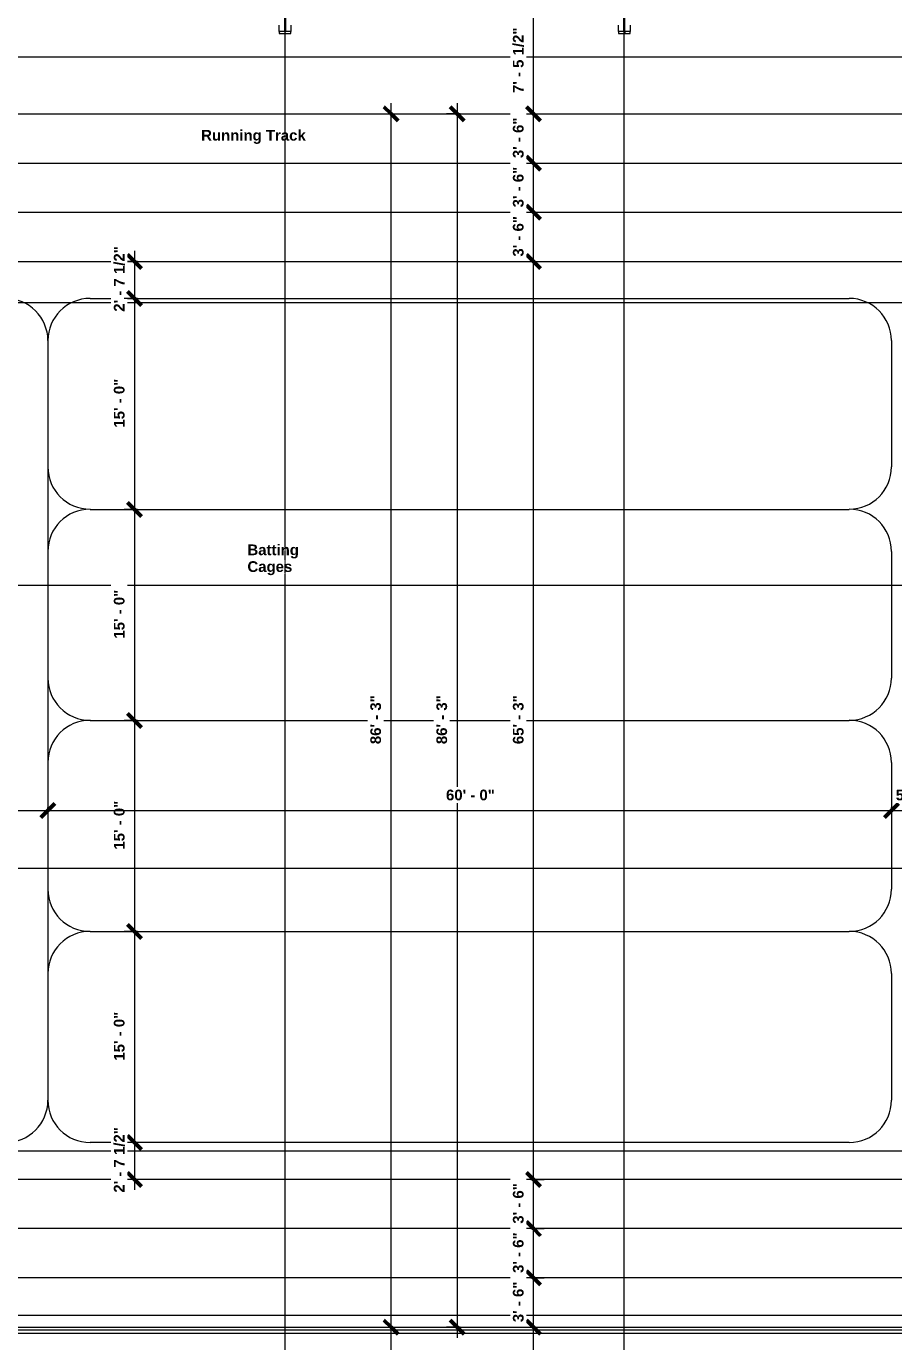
# Model space of a CAD drawing. Header units: inches. Extents: x 21592 to 24810, y -23179 to -20467.
# Drawn here: x 23444 to 24184, y -22271 to -21149 of the extents above; entities that cross this region are included whole.
import ezdxf

# ---------------------------------------------------------------- set-up
doc = ezdxf.new("R2010")
doc.units = ezdxf.units.IN
doc.header["$MEASUREMENT"] = 0
doc.linetypes.add('Grid Line 1_2_', pattern=[0.875, 0.5, -0.125, 0.125, -0.125])
for name, color, linetype, lineweight in [('A-ANNO-DIMS', 211, 'Continuous', 9), ('A-ANNO-DIMS-96', 211, 'Continuous', 9), ('A-FLOR', 192, 'Continuous', 20), ('A-FLOR-HRAL', 11, 'Continuous', 20), ('A-FLOR-OTLN', 90, 'Continuous', 140), ('G-ANNO-SYMB', 111, 'Continuous', 9), ('G-ANNO-TEXT', 231, 'Continuous', 9), ('S-BEAM', 12, 'Continuous', 20), ('S-GRID', 1, 'Continuous', 9)]:
    doc.layers.add(name, color=color, linetype=linetype, lineweight=lineweight)
doc.styles.add('Arial_B', font='arialbd.ttf', dxfattribs={"height": 9.132806})
doc.dimstyles.new('OD_Dimension', dxfattribs={"dimscale": 12, "dimtxt": 9, "dimasz": 1, "dimexe": 0.75, "dimexo": 0.5, "dimgap": 0.5, "dimtad": 1, "dimdec": 3, "dimrnd": 0.125, "dimzin": 1, "dimdsep": 46, "dimlunit": 4, "dimtxsty": 'Arial_B', "dimblk1": 'OBLIQUE', "dimblk2": 'OBLIQUE', "dimsah": 1, "dimcen": 0.09, "dimdle": 0.75, "dimazin": 0, "dimtfac": 1, "dimtdec": 4, "dimtix": 1, "dimtmove": 0, "dimatfit": 3, "dimfxl": 1, "dimtvp": 1, "dimtfill": 1, "dimfrac": 2, "dimtolj": 1, "dimtzin": 0, "dimlwd": 13, "dimlwe": 13, "dimarcsym": 2})
pattern_1 = [(225, (23954.39, -22360.053), (9.503515, -9.503515), []), (225, (23954.39, -22374.453), (9.503515, -9.503515), [])]
pattern_2 = [(225, (23664.89, -22360.053), (9.503515, -9.503515), []), (225, (23664.89, -22374.453), (9.503515, -9.503515), [])]

# ---------------------------------------------------------------- blocks, each defined once
blk = doc.blocks.new('Top Rail Type - Top Rail_Internal_-939601-Enlarged First Floor Plan _West_')
at = {"layer": 'A-FLOR-HRAL', "color": 43, "lineweight": 13}
for p, q in [((24222.8, -22261.3), (23241.4, -22261.3)), ((24222.8, -22264.3), (23241.4, -22264.3))]:
    blk.add_line(p, q, dxfattribs=at)
blk = doc.blocks.new('columns and girder2 - one-V15-Enlarged First Floor Plan _West_')
at = {"layer": 'S-BEAM', "lineweight": 9}
h = blk.add_hatch(dxfattribs=at)
h.set_pattern_fill('FP_21', color=8, style=0, pattern_type=2)
h.set_pattern_definition(pattern_1)
h.paths.add_polyline_path([(-5, -0.5), (-5, -2), (5, -2), (5, -0.5)], flags=0)
h.paths.add_polyline_path([(-5, -17), (-5, -18.5), (5, -18.5), (5, -17)], flags=0)
h.paths.add_polyline_path([(5, -1204.9), (-5, -1204.9), (-5, -1206.4), (5, -1206.4)], flags=0)
h.paths.add_polyline_path([(5, -1224.3), (-5, -1224.3), (-5, -1225), (5, -1225)], flags=0)
h = blk.add_hatch(dxfattribs=at)
h.set_pattern_fill('FP_21', color=8, style=0, pattern_type=2)
h.set_pattern_definition(pattern_1)
h.paths.add_polyline_path([(0.6, -2), (-0.6, -2), (-0.6, -17), (0.6, -17)], flags=0)
h.paths.add_polyline_path([(-0.6, -1206.4), (-0.6, -1224.3), (0.6, -1224.3), (0.6, -1206.4)], flags=0)
at = {"layer": 'S-BEAM', "color": 7}
for p, q in [((5, -1204.9), (-5, -1204.9)), ((-5, -1204.9), (-5, -1206.4)), ((-5, -1206.4), (5, -1206.4)), ((0.6, -1206.4), (-0.6, -1206.4)), ((-0.6, -1206.4), (-0.6, -1224.3)), ((0.6, -1224.3), (0.6, -1206.4)), ((5, -1206.4), (5, -1204.9))]:
    blk.add_line(p, q, dxfattribs=at)
at = {"layer": 'S-BEAM', "color": 43, "lineweight": 13}
for p, q in [((-5, -1211.9), (-5, -1206.4)), ((5, -1206.4), (5, -1211.9))]:
    blk.add_line(p, q, dxfattribs=at)
blk = doc.blocks.new('columns and girder2 - one-V16-Enlarged First Floor Plan _West_')
at = {"layer": 'S-BEAM', "lineweight": 9}
h = blk.add_hatch(dxfattribs=at)
h.set_pattern_fill('FP_22', color=8, style=0, pattern_type=2)
h.set_pattern_definition(pattern_2)
h.paths.add_polyline_path([(5, -0.5), (-5, -0.5), (-5, -2), (5, -2)], flags=0)
h.paths.add_polyline_path([(-5, -17), (-5, -18.5), (5, -18.5), (5, -17), (1.2, -17)], flags=0)
h.paths.add_polyline_path([(1.2, -1204.9), (-5, -1204.9), (-5, -1206.4), (5, -1206.4), (5, -1204.9)], flags=0)
h.paths.add_polyline_path([(5, -1224.3), (-5, -1224.3), (-5, -1225), (5, -1225)], flags=0)
h = blk.add_hatch(dxfattribs=at)
h.set_pattern_fill('FP_22', color=8, style=0, pattern_type=2)
h.set_pattern_definition(pattern_2)
h.paths.add_polyline_path([(0.6, -2), (-0.6, -2), (-0.6, -17), (0.6, -17), (0.6, -5.7), (0, -5.7), (-0.2, -5.6), (-0.3, -5.4), (-0.4, -5.2), (-0.3, -5), (-0.2, -4.8), (-0.1, -4.8), (0.1, -4.7), (0.6, -4.7), (0.6, -3.9)], flags=0)
h.paths.add_polyline_path([(0.6, -1206.4), (-0.6, -1206.4), (-0.6, -1224.3), (0.6, -1224.3), (0.6, -1222.3), (0, -1222.2), (-0.3, -1222.1), (-0.4, -1221.8), (-0.3, -1221.4), (0, -1221.3), (0.6, -1221.3), (0.6, -1214.3)], flags=0)
at = {"layer": 'S-BEAM', "color": 7}
for p, q in [((5, -1204.9), (-5, -1204.9)), ((-5, -1204.9), (-5, -1206.4)), ((-5, -1206.4), (5, -1206.4)), ((0.6, -1206.4), (-0.6, -1206.4)), ((-0.6, -1206.4), (-0.6, -1224.3)), ((0.6, -1221.3), (0.6, -1206.4)), ((5, -1206.4), (5, -1204.9))]:
    blk.add_line(p, q, dxfattribs=at)
at = {"layer": 'S-BEAM', "color": 43, "lineweight": 13}
for p, q in [((-5, -1211.9), (-5, -1206.4)), ((5, -1206.4), (5, -1211.9))]:
    blk.add_line(p, q, dxfattribs=at)
blk = doc.blocks.new('DIMBLOCK28-Enlarged First Floor Plan _West_')
at = {"layer": 'A-ANNO-DIMS-96', "lineweight": 50}
for p, q in [((23877, -22258.8), (23871, -22252.8)), ((23877, -22258.8), (23883, -22264.8)), ((23877, -22359.6), (23871, -22353.6)), ((23877, -22359.6), (23883, -22365.6))]:
    blk.add_line(p, q, dxfattribs=at)
at = {"layer": 'A-ANNO-DIMS-96', "lineweight": 13}
for p, q in [((23874.5, -22258.8), (23886, -22258.8)), ((23877, -22258.8), (23874.5, -22258.8)), ((23877, -22368.6), (23877, -22258.8)), ((23874.5, -22359.6), (23886, -22359.6)), ((23877, -22359.6), (23874.5, -22359.6))]:
    blk.add_line(p, q, dxfattribs=at)
at = {"layer": 'A-ANNO-DIMS-96', "color": 0, "lineweight": 13, "insert": (23859.3, -22336.2), "char_height": 9.133, "width": 64.971, "attachment_point": 1, "rotation": 90, "line_spacing_factor": 0.938532, "style": 'Arial_B', "bg_fill": 3, "box_fill_scale": 1.25, "bg_fill_color": 0, "bg_fill_transparency": 0}
blk.add_mtext('8\' - 4 3/4"', dxfattribs=at)
blk = doc.blocks.new('_Oblique')
at = {"color": 0, "linetype": 'ByBlock', "lineweight": -2}
blk.add_line((-0.5, -0.5), (0.5, 0.5), dxfattribs=at)
blk = doc.blocks.new('DIMBLOCK29-Enlarged First Floor Plan _West_')
at = {"layer": 'A-ANNO-DIMS-96', "lineweight": 50}
for p, q in [((23877, -22216.8), (23871, -22210.8)), ((23877, -22216.8), (23883, -22222.8)), ((23877, -22258.8), (23871, -22252.8)), ((23877, -22258.8), (23883, -22264.8))]:
    blk.add_line(p, q, dxfattribs=at)
at = {"layer": 'A-ANNO-DIMS-96', "lineweight": 13}
for p, q in [((23874.5, -22216.8), (23886, -22216.8)), ((23877, -22216.8), (23874.5, -22216.8)), ((23877, -22258.8), (23877, -22216.8)), ((23874.5, -22258.8), (23886, -22258.8)), ((23877, -22258.8), (23874.5, -22258.8))]:
    blk.add_line(p, q, dxfattribs=at)
at = {"layer": 'A-ANNO-DIMS-96', "color": 0, "lineweight": 13, "insert": (23859.3, -22254.6), "char_height": 9.13, "width": 40.286, "attachment_point": 1, "rotation": 90, "line_spacing_factor": 0.938532, "style": 'Arial_B', "bg_fill": 3, "box_fill_scale": 1.25, "bg_fill_color": 0, "bg_fill_transparency": 0}
blk.add_mtext('3\' - 6"', dxfattribs=at)
blk = doc.blocks.new('DIMBLOCK30-Enlarged First Floor Plan _West_')
at = {"layer": 'A-ANNO-DIMS-96', "lineweight": 50}
for p, q in [((23877, -22174.8), (23871, -22168.8)), ((23877, -22174.8), (23883, -22180.8)), ((23877, -22216.8), (23871, -22210.8)), ((23877, -22216.8), (23883, -22222.8))]:
    blk.add_line(p, q, dxfattribs=at)
at = {"layer": 'A-ANNO-DIMS-96', "lineweight": 13}
for p, q in [((23874.5, -22174.8), (23886, -22174.8)), ((23877, -22174.8), (23874.5, -22174.8)), ((23877, -22216.8), (23877, -22174.8)), ((23874.5, -22216.8), (23886, -22216.8)), ((23877, -22216.8), (23874.5, -22216.8))]:
    blk.add_line(p, q, dxfattribs=at)
at = {"layer": 'A-ANNO-DIMS-96', "color": 0, "lineweight": 13, "insert": (23859.3, -22212.6), "char_height": 9.13, "width": 40.286, "attachment_point": 1, "rotation": 90, "line_spacing_factor": 0.938532, "style": 'Arial_B', "bg_fill": 3, "box_fill_scale": 1.25, "bg_fill_color": 0, "bg_fill_transparency": 0}
blk.add_mtext('3\' - 6"', dxfattribs=at)
blk = doc.blocks.new('DIMBLOCK31-Enlarged First Floor Plan _West_')
at = {"layer": 'A-ANNO-DIMS-96', "lineweight": 50}
for p, q in [((23877, -22132.8), (23871, -22126.8)), ((23877, -22132.8), (23883, -22138.8)), ((23877, -22174.8), (23871, -22168.8)), ((23877, -22174.8), (23883, -22180.8))]:
    blk.add_line(p, q, dxfattribs=at)
at = {"layer": 'A-ANNO-DIMS-96', "lineweight": 13}
for p, q in [((23874.5, -22132.8), (23886, -22132.8)), ((23877, -22132.8), (23874.5, -22132.8)), ((23877, -22174.8), (23877, -22132.8)), ((23874.5, -22174.8), (23886, -22174.8)), ((23877, -22174.8), (23874.5, -22174.8))]:
    blk.add_line(p, q, dxfattribs=at)
at = {"layer": 'A-ANNO-DIMS-96', "color": 0, "lineweight": 13, "insert": (23859.3, -22170.6), "char_height": 9.13, "width": 40.286, "attachment_point": 1, "rotation": 90, "line_spacing_factor": 0.938532, "style": 'Arial_B', "bg_fill": 3, "box_fill_scale": 1.25, "bg_fill_color": 0, "bg_fill_transparency": 0}
blk.add_mtext('3\' - 6"', dxfattribs=at)
blk = doc.blocks.new('DIMBLOCK32-Enlarged First Floor Plan _West_')
at = {"layer": 'A-ANNO-DIMS-96', "lineweight": 50}
for p, q in [((23877, -21349.8), (23871, -21343.8)), ((23877, -21349.8), (23883, -21355.8)), ((23877, -22132.8), (23871, -22126.8)), ((23877, -22132.8), (23883, -22138.8))]:
    blk.add_line(p, q, dxfattribs=at)
at = {"layer": 'A-ANNO-DIMS-96', "lineweight": 13}
for p, q in [((23874.5, -21349.8), (23886, -21349.8)), ((23877, -21349.8), (23874.5, -21349.8)), ((23877, -22132.8), (23877, -21349.8)), ((23874.5, -22132.8), (23886, -22132.8)), ((23877, -22132.8), (23874.5, -22132.8))]:
    blk.add_line(p, q, dxfattribs=at)
at = {"layer": 'A-ANNO-DIMS-96', "color": 0, "lineweight": 13, "insert": (23859.3, -21761.5), "char_height": 9.13, "width": 48.514, "attachment_point": 1, "rotation": 90, "line_spacing_factor": 0.938532, "style": 'Arial_B', "bg_fill": 3, "box_fill_scale": 1.25, "bg_fill_color": 0, "bg_fill_transparency": 0}
blk.add_mtext('65\' - 3"', dxfattribs=at)
blk = doc.blocks.new('DIMBLOCK33-Enlarged First Floor Plan _West_')
at = {"layer": 'A-ANNO-DIMS-96', "lineweight": 50}
for p, q in [((23877, -21307.8), (23871, -21301.8)), ((23877, -21307.8), (23883, -21313.8)), ((23877, -21349.8), (23871, -21343.8)), ((23877, -21349.8), (23883, -21355.8))]:
    blk.add_line(p, q, dxfattribs=at)
at = {"layer": 'A-ANNO-DIMS-96', "lineweight": 13}
for p, q in [((23874.5, -21307.8), (23886, -21307.8)), ((23877, -21307.8), (23874.5, -21307.8)), ((23877, -21349.8), (23877, -21307.8)), ((23874.5, -21349.8), (23886, -21349.8)), ((23877, -21349.8), (23874.5, -21349.8))]:
    blk.add_line(p, q, dxfattribs=at)
at = {"layer": 'A-ANNO-DIMS-96', "color": 0, "lineweight": 13, "insert": (23859.3, -21345.6), "char_height": 9.13, "width": 40.286, "attachment_point": 1, "rotation": 90, "line_spacing_factor": 0.938532, "style": 'Arial_B', "bg_fill": 3, "box_fill_scale": 1.25, "bg_fill_color": 0, "bg_fill_transparency": 0}
blk.add_mtext('3\' - 6"', dxfattribs=at)
blk = doc.blocks.new('DIMBLOCK34-Enlarged First Floor Plan _West_')
at = {"layer": 'A-ANNO-DIMS-96', "lineweight": 50}
for p, q in [((23877, -21265.8), (23871, -21259.8)), ((23877, -21265.8), (23883, -21271.8)), ((23877, -21307.8), (23871, -21301.8)), ((23877, -21307.8), (23883, -21313.8))]:
    blk.add_line(p, q, dxfattribs=at)
at = {"layer": 'A-ANNO-DIMS-96', "lineweight": 13}
for p, q in [((23874.5, -21265.8), (23886, -21265.8)), ((23877, -21265.8), (23874.5, -21265.8)), ((23877, -21307.8), (23877, -21265.8)), ((23874.5, -21307.8), (23886, -21307.8)), ((23877, -21307.8), (23874.5, -21307.8))]:
    blk.add_line(p, q, dxfattribs=at)
at = {"layer": 'A-ANNO-DIMS-96', "color": 0, "lineweight": 13, "insert": (23859.3, -21303.6), "char_height": 9.13, "width": 40.286, "attachment_point": 1, "rotation": 90, "line_spacing_factor": 0.938532, "style": 'Arial_B', "bg_fill": 3, "box_fill_scale": 1.25, "bg_fill_color": 0, "bg_fill_transparency": 0}
blk.add_mtext('3\' - 6"', dxfattribs=at)
blk = doc.blocks.new('DIMBLOCK35-Enlarged First Floor Plan _West_')
at = {"layer": 'A-ANNO-DIMS-96', "lineweight": 50}
for p, q in [((23877, -21223.8), (23871, -21217.8)), ((23877, -21223.8), (23883, -21229.8)), ((23877, -21265.8), (23871, -21259.8)), ((23877, -21265.8), (23883, -21271.8))]:
    blk.add_line(p, q, dxfattribs=at)
at = {"layer": 'A-ANNO-DIMS-96', "lineweight": 13}
for p, q in [((23874.5, -21223.8), (23886, -21223.8)), ((23877, -21223.8), (23874.5, -21223.8)), ((23877, -21265.8), (23877, -21223.8)), ((23874.5, -21265.8), (23886, -21265.8)), ((23877, -21265.8), (23874.5, -21265.8))]:
    blk.add_line(p, q, dxfattribs=at)
at = {"layer": 'A-ANNO-DIMS-96', "color": 0, "lineweight": 13, "insert": (23859.3, -21261.6), "char_height": 9.13, "width": 40.286, "attachment_point": 1, "rotation": 90, "line_spacing_factor": 0.938532, "style": 'Arial_B', "bg_fill": 3, "box_fill_scale": 1.25, "bg_fill_color": 0, "bg_fill_transparency": 0}
blk.add_mtext('3\' - 6"', dxfattribs=at)
blk = doc.blocks.new('DIMBLOCK36-Enlarged First Floor Plan _West_')
at = {"layer": 'A-ANNO-DIMS-96', "lineweight": 50}
for p, q in [((23877, -21134.3), (23871, -21128.3)), ((23877, -21134.3), (23883, -21140.3)), ((23877, -21223.8), (23871, -21217.8)), ((23877, -21223.8), (23883, -21229.8))]:
    blk.add_line(p, q, dxfattribs=at)
at = {"layer": 'A-ANNO-DIMS-96', "lineweight": 13}
for p, q in [((23877, -21223.8), (23877, -21125.3)), ((23874.5, -21134.3), (23886, -21134.3)), ((23877, -21134.3), (23874.5, -21134.3)), ((23874.5, -21223.8), (23886, -21223.8)), ((23877, -21223.8), (23874.5, -21223.8))]:
    blk.add_line(p, q, dxfattribs=at)
at = {"layer": 'A-ANNO-DIMS-96', "color": 0, "lineweight": 13, "insert": (23859.3, -21206.1), "char_height": 9.133, "width": 64.971, "attachment_point": 1, "rotation": 90, "line_spacing_factor": 0.938532, "style": 'Arial_B', "bg_fill": 3, "box_fill_scale": 1.25, "bg_fill_color": 0, "bg_fill_transparency": 0}
blk.add_mtext('7\' - 5 1/2"', dxfattribs=at)
blk = doc.blocks.new('DIMBLOCK41-Enlarged First Floor Plan _West_')
at = {"layer": 'A-ANNO-DIMS-96', "lineweight": 50}
for p, q in [((23811.7, -21223.8), (23805.7, -21217.8)), ((23811.7, -21223.8), (23817.7, -21229.8)), ((23811.7, -22258.8), (23805.7, -22252.8)), ((23811.7, -22258.8), (23817.7, -22264.8))]:
    blk.add_line(p, q, dxfattribs=at)
at = {"layer": 'A-ANNO-DIMS-96', "lineweight": 13}
for p, q in [((23811.7, -21214.8), (23811.7, -22267.8)), ((23814.2, -21223.8), (23802.7, -21223.8)), ((23811.7, -21223.8), (23814.2, -21223.8)), ((23814.2, -22258.8), (23802.7, -22258.8)), ((23811.7, -22258.8), (23814.2, -22258.8))]:
    blk.add_line(p, q, dxfattribs=at)
at = {"layer": 'A-ANNO-DIMS-96', "color": 0, "lineweight": 13, "insert": (23794, -21761.5), "char_height": 9.13, "width": 48.514, "attachment_point": 1, "rotation": 90, "line_spacing_factor": 0.938532, "style": 'Arial_B', "bg_fill": 3, "box_fill_scale": 1.25, "bg_fill_color": 0, "bg_fill_transparency": 0}
blk.add_mtext('86\' - 3"', dxfattribs=at)
blk = doc.blocks.new('DIMBLOCK42-Enlarged First Floor Plan _West_')
at = {"layer": 'A-ANNO-DIMS-96', "lineweight": 13}
for p, q in [((23536.4, -21340.8), (23536.4, -21381.3)), ((23538.9, -21349.8), (23527.4, -21349.8)), ((23536.4, -21349.8), (23538.9, -21349.8)), ((23538.9, -21381.3), (23527.4, -21381.3)), ((23536.4, -21381.3), (23538.9, -21381.3))]:
    blk.add_line(p, q, dxfattribs=at)
at = {"layer": 'A-ANNO-DIMS-96', "lineweight": 50}
for p, q in [((23536.4, -21349.8), (23530.4, -21343.8)), ((23536.4, -21349.8), (23542.4, -21355.8)), ((23536.4, -21381.3), (23530.4, -21375.3)), ((23536.4, -21381.3), (23542.4, -21387.3))]:
    blk.add_line(p, q, dxfattribs=at)
at = {"layer": 'A-ANNO-DIMS-96', "color": 0, "lineweight": 13, "insert": (23518.7, -21392.6), "char_height": 9.133, "width": 64.971, "attachment_point": 1, "rotation": 90, "line_spacing_factor": 0.938532, "style": 'Arial_B', "bg_fill": 3, "box_fill_scale": 1.25, "bg_fill_color": 0, "bg_fill_transparency": 0}
blk.add_mtext('2\' - 7 1/2"', dxfattribs=at)
blk = doc.blocks.new('DIMBLOCK43-Enlarged First Floor Plan _West_')
at = {"layer": 'A-ANNO-DIMS-96', "lineweight": 50}
for p, q in [((23536.4, -21381.3), (23530.4, -21375.3)), ((23536.4, -21381.3), (23542.4, -21387.3)), ((23536.4, -21561.3), (23530.4, -21555.3)), ((23536.4, -21561.3), (23542.4, -21567.3))]:
    blk.add_line(p, q, dxfattribs=at)
at = {"layer": 'A-ANNO-DIMS-96', "lineweight": 13}
for p, q in [((23538.9, -21381.3), (23527.4, -21381.3)), ((23536.4, -21381.3), (23536.4, -21561.3)), ((23536.4, -21381.3), (23538.9, -21381.3)), ((23538.9, -21561.3), (23527.4, -21561.3)), ((23536.4, -21561.3), (23538.9, -21561.3))]:
    blk.add_line(p, q, dxfattribs=at)
at = {"layer": 'A-ANNO-DIMS-96', "color": 0, "lineweight": 13, "insert": (23518.7, -21491.5), "char_height": 9.13, "width": 48.514, "attachment_point": 1, "rotation": 90, "line_spacing_factor": 0.938532, "style": 'Arial_B', "bg_fill": 3, "box_fill_scale": 1.25, "bg_fill_color": 0, "bg_fill_transparency": 0}
blk.add_mtext('15\' - 0"', dxfattribs=at)
blk = doc.blocks.new('DIMBLOCK44-Enlarged First Floor Plan _West_')
at = {"layer": 'A-ANNO-DIMS-96', "lineweight": 13}
for p, q in [((23538.9, -21561.3), (23527.4, -21561.3)), ((23536.4, -21561.3), (23536.4, -21741.3)), ((23536.4, -21561.3), (23538.9, -21561.3)), ((23538.9, -21741.3), (23527.4, -21741.3)), ((23536.4, -21741.3), (23538.9, -21741.3))]:
    blk.add_line(p, q, dxfattribs=at)
at = {"layer": 'A-ANNO-DIMS-96', "lineweight": 50}
for p, q in [((23536.4, -21561.3), (23530.4, -21555.3)), ((23536.4, -21561.3), (23542.4, -21567.3)), ((23536.4, -21741.3), (23530.4, -21735.3)), ((23536.4, -21741.3), (23542.4, -21747.3))]:
    blk.add_line(p, q, dxfattribs=at)
at = {"layer": 'A-ANNO-DIMS-96', "color": 0, "lineweight": 13, "insert": (23518.7, -21671.5), "char_height": 9.13, "width": 48.514, "attachment_point": 1, "rotation": 90, "line_spacing_factor": 0.938532, "style": 'Arial_B', "bg_fill": 3, "box_fill_scale": 1.25, "bg_fill_color": 0, "bg_fill_transparency": 0}
blk.add_mtext('15\' - 0"', dxfattribs=at)
blk = doc.blocks.new('DIMBLOCK45-Enlarged First Floor Plan _West_')
at = {"layer": 'A-ANNO-DIMS-96', "lineweight": 13}
for p, q in [((23538.9, -21741.3), (23527.4, -21741.3)), ((23536.4, -21741.3), (23536.4, -21921.3)), ((23536.4, -21741.3), (23538.9, -21741.3)), ((23538.9, -21921.3), (23527.4, -21921.3)), ((23536.4, -21921.3), (23538.9, -21921.3))]:
    blk.add_line(p, q, dxfattribs=at)
at = {"layer": 'A-ANNO-DIMS-96', "lineweight": 50}
for p, q in [((23536.4, -21741.3), (23530.4, -21735.3)), ((23536.4, -21741.3), (23542.4, -21747.3)), ((23536.4, -21921.3), (23530.4, -21915.3)), ((23536.4, -21921.3), (23542.4, -21927.3))]:
    blk.add_line(p, q, dxfattribs=at)
at = {"layer": 'A-ANNO-DIMS-96', "color": 0, "lineweight": 13, "insert": (23518.7, -21851.5), "char_height": 9.13, "width": 48.514, "attachment_point": 1, "rotation": 90, "line_spacing_factor": 0.938532, "style": 'Arial_B', "bg_fill": 3, "box_fill_scale": 1.25, "bg_fill_color": 0, "bg_fill_transparency": 0}
blk.add_mtext('15\' - 0"', dxfattribs=at)
blk = doc.blocks.new('DIMBLOCK46-Enlarged First Floor Plan _West_')
at = {"layer": 'A-ANNO-DIMS-96', "lineweight": 13}
for p, q in [((23538.9, -21921.3), (23527.4, -21921.3)), ((23536.4, -21921.3), (23536.4, -22101.3)), ((23536.4, -21921.3), (23538.9, -21921.3)), ((23538.9, -22101.3), (23527.4, -22101.3)), ((23536.4, -22101.3), (23538.9, -22101.3))]:
    blk.add_line(p, q, dxfattribs=at)
at = {"layer": 'A-ANNO-DIMS-96', "lineweight": 50}
for p, q in [((23536.4, -21921.3), (23530.4, -21915.3)), ((23536.4, -21921.3), (23542.4, -21927.3)), ((23536.4, -22101.3), (23530.4, -22095.3)), ((23536.4, -22101.3), (23542.4, -22107.3))]:
    blk.add_line(p, q, dxfattribs=at)
at = {"layer": 'A-ANNO-DIMS-96', "color": 0, "lineweight": 13, "insert": (23518.7, -22031.5), "char_height": 9.13, "width": 48.514, "attachment_point": 1, "rotation": 90, "line_spacing_factor": 0.938532, "style": 'Arial_B', "bg_fill": 3, "box_fill_scale": 1.25, "bg_fill_color": 0, "bg_fill_transparency": 0}
blk.add_mtext('15\' - 0"', dxfattribs=at)
blk = doc.blocks.new('DIMBLOCK47-Enlarged First Floor Plan _West_')
at = {"layer": 'A-ANNO-DIMS-96', "lineweight": 13}
for p, q in [((23538.9, -22101.3), (23527.4, -22101.3)), ((23536.4, -22101.3), (23536.4, -22141.8)), ((23536.4, -22101.3), (23538.9, -22101.3)), ((23538.9, -22132.8), (23527.4, -22132.8)), ((23536.4, -22132.8), (23538.9, -22132.8))]:
    blk.add_line(p, q, dxfattribs=at)
at = {"layer": 'A-ANNO-DIMS-96', "lineweight": 50}
for p, q in [((23536.4, -22101.3), (23530.4, -22095.3)), ((23536.4, -22101.3), (23542.4, -22107.3)), ((23536.4, -22132.8), (23530.4, -22126.8)), ((23536.4, -22132.8), (23542.4, -22138.8))]:
    blk.add_line(p, q, dxfattribs=at)
at = {"layer": 'A-ANNO-DIMS-96', "color": 0, "lineweight": 13, "insert": (23518.7, -22144.1), "char_height": 9.133, "width": 64.971, "attachment_point": 1, "rotation": 90, "line_spacing_factor": 0.938532, "style": 'Arial_B', "bg_fill": 3, "box_fill_scale": 1.25, "bg_fill_color": 0, "bg_fill_transparency": 0}
blk.add_mtext('2\' - 7 1/2"', dxfattribs=at)
blk = doc.blocks.new('DIMBLOCK49-Enlarged First Floor Plan _West_')
at = {"layer": 'A-ANNO-DIMS-96', "lineweight": 50}
for p, q in [((23282.4, -21818), (23288.4, -21812)), ((23462.4, -21818), (23468.4, -21812)), ((23282.4, -21818), (23276.4, -21824)), ((23462.4, -21818), (23456.4, -21824))]:
    blk.add_line(p, q, dxfattribs=at)
at = {"layer": 'A-ANNO-DIMS-96', "lineweight": 13}
for p, q in [((23282.4, -21815.5), (23282.4, -21827)), ((23282.4, -21818), (23282.4, -21815.5)), ((23282.4, -21818), (23462.4, -21818)), ((23462.4, -21815.5), (23462.4, -21827)), ((23462.4, -21818), (23462.4, -21815.5))]:
    blk.add_line(p, q, dxfattribs=at)
at = {"layer": 'A-ANNO-DIMS-96', "color": 0, "lineweight": 13, "insert": (23352.2, -21800.3), "char_height": 9.13, "width": 48.514, "attachment_point": 1, "line_spacing_factor": 0.938532, "style": 'Arial_B', "bg_fill": 3, "box_fill_scale": 1.25, "bg_fill_color": 0, "bg_fill_transparency": 0}
blk.add_mtext('15\' - 0"', dxfattribs=at)
blk = doc.blocks.new('DIMBLOCK50-Enlarged First Floor Plan _West_')
at = {"layer": 'A-ANNO-DIMS-96', "lineweight": 50}
for p, q in [((23462.4, -21818), (23468.4, -21812)), ((24182.4, -21818), (24188.4, -21812)), ((23462.4, -21818), (23456.4, -21824)), ((24182.4, -21818), (24176.4, -21824))]:
    blk.add_line(p, q, dxfattribs=at)
at = {"layer": 'A-ANNO-DIMS-96', "lineweight": 13}
for p, q in [((23462.4, -21815.5), (23462.4, -21827)), ((23462.4, -21818), (23462.4, -21815.5)), ((23462.4, -21818), (24182.4, -21818)), ((24182.4, -21815.5), (24182.4, -21827)), ((24182.4, -21818), (24182.4, -21815.5))]:
    blk.add_line(p, q, dxfattribs=at)
at = {"layer": 'A-ANNO-DIMS-96', "color": 0, "lineweight": 13, "insert": (23802.2, -21800.3), "char_height": 9.13, "width": 48.514, "attachment_point": 1, "line_spacing_factor": 0.938532, "style": 'Arial_B', "bg_fill": 3, "box_fill_scale": 1.25, "bg_fill_color": 0, "bg_fill_transparency": 0}
blk.add_mtext('60\' - 0"', dxfattribs=at)
blk = doc.blocks.new('DIMBLOCK51-Enlarged First Floor Plan _West_')
at = {"layer": 'A-ANNO-DIMS-96', "lineweight": 50}
for p, q in [((24182.4, -21818), (24188.4, -21812)), ((24243.9, -21818), (24249.9, -21812)), ((24182.4, -21818), (24176.4, -21824)), ((24243.9, -21818), (24237.9, -21824))]:
    blk.add_line(p, q, dxfattribs=at)
at = {"layer": 'A-ANNO-DIMS-96', "lineweight": 13}
for p, q in [((24182.4, -21815.5), (24182.4, -21827)), ((24182.4, -21818), (24182.4, -21815.5)), ((24182.4, -21818), (24252.9, -21818)), ((24243.9, -21815.5), (24243.9, -21827)), ((24243.9, -21818), (24243.9, -21815.5))]:
    blk.add_line(p, q, dxfattribs=at)
at = {"layer": 'A-ANNO-DIMS-96', "color": 0, "lineweight": 13, "insert": (24186.1, -21800.3), "char_height": 9.133, "width": 64.971, "attachment_point": 1, "line_spacing_factor": 0.938532, "style": 'Arial_B', "bg_fill": 3, "box_fill_scale": 1.25, "bg_fill_color": 0, "bg_fill_transparency": 0}
blk.add_mtext('5\' - 1 1/2"', dxfattribs=at)
blk = doc.blocks.new('DIMBLOCK52-Enlarged First Floor Plan _West_')
at = {"layer": 'A-ANNO-DIMS-96', "lineweight": 50}
for p, q in [((23755.3, -22258.8), (23749.3, -22252.8)), ((23755.3, -22258.8), (23761.3, -22264.8)), ((23755.3, -22359.6), (23749.3, -22353.6)), ((23755.3, -22359.6), (23761.3, -22365.6))]:
    blk.add_line(p, q, dxfattribs=at)
at = {"layer": 'A-ANNO-DIMS-96', "lineweight": 13}
for p, q in [((23752.8, -22258.8), (23764.3, -22258.8)), ((23755.3, -22258.8), (23752.8, -22258.8)), ((23755.3, -22368.6), (23755.3, -22258.8)), ((23752.8, -22359.6), (23764.3, -22359.6)), ((23755.3, -22359.6), (23752.8, -22359.6))]:
    blk.add_line(p, q, dxfattribs=at)
at = {"layer": 'A-ANNO-DIMS-96', "color": 0, "lineweight": 13, "insert": (23737.6, -22336.2), "char_height": 9.133, "width": 64.971, "attachment_point": 1, "rotation": 90, "line_spacing_factor": 0.938532, "style": 'Arial_B', "bg_fill": 3, "box_fill_scale": 1.25, "bg_fill_color": 0, "bg_fill_transparency": 0}
blk.add_mtext('8\' - 4 3/4"', dxfattribs=at)
blk = doc.blocks.new('DIMBLOCK53-Enlarged First Floor Plan _West_')
at = {"layer": 'A-ANNO-DIMS-96', "lineweight": 50}
for p, q in [((23755.3, -21223.8), (23749.3, -21217.8)), ((23755.3, -21223.8), (23761.3, -21229.8)), ((23755.3, -22258.8), (23749.3, -22252.8)), ((23755.3, -22258.8), (23761.3, -22264.8))]:
    blk.add_line(p, q, dxfattribs=at)
at = {"layer": 'A-ANNO-DIMS-96', "lineweight": 13}
for p, q in [((23755.3, -22258.8), (23755.3, -21214.8)), ((23752.8, -21223.8), (23764.3, -21223.8)), ((23755.3, -21223.8), (23752.8, -21223.8)), ((23752.8, -22258.8), (23764.3, -22258.8)), ((23755.3, -22258.8), (23752.8, -22258.8))]:
    blk.add_line(p, q, dxfattribs=at)
at = {"layer": 'A-ANNO-DIMS-96', "color": 0, "lineweight": 13, "insert": (23737.6, -21761.5), "char_height": 9.13, "width": 48.514, "attachment_point": 1, "rotation": 90, "line_spacing_factor": 0.938532, "style": 'Arial_B', "bg_fill": 3, "box_fill_scale": 1.25, "bg_fill_color": 0, "bg_fill_transparency": 0}
blk.add_mtext('86\' - 3"', dxfattribs=at)

msp = doc.modelspace()

# ---------------------------------------------------------------- linework, layer by layer
at = {"layer": 'A-FLOR', "color": 43, "lineweight": 13}
msp.add_line((23241.3892, -22258.78), (24223.4212, -22258.78), dxfattribs=at)
at = {"layer": 'A-FLOR-OTLN', "color": 43, "lineweight": 13}
for p, q in [((23241.3892, -21223.8101), (24223.4212, -21223.8101)), ((23241.3892, -21265.8101), (24223.4212, -21265.8101)), ((23241.3892, -21307.8101), (24223.4212, -21307.8101)), ((23241.3892, -21349.8101), (24223.4212, -21349.8101)), ((23498.4052, -21381.295), (24146.4052, -21381.295)), ((23462.4052, -21417.295), (23462.4052, -22065.295)), ((24182.4052, -21417.295), (24182.4052, -21525.039)), ((23498.4052, -21561.295), (24146.4052, -21561.295)), ((24182.4052, -21597.039), (24182.4052, -21705.1243)), ((23498.4052, -21741.295), (24146.4052, -21741.295)), ((24182.4052, -21777.1243), (24182.4052, -21885.2097)), ((23498.4052, -21921.295), (24146.4052, -21921.295)), ((24182.4052, -21957.2097), (24182.4052, -22065.295)), ((24146.4052, -22101.295), (23498.4052, -22101.295)), ((24223.4212, -22132.78), (23241.3892, -22132.78)), ((24223.4212, -22174.78), (23241.3892, -22174.78)), ((24223.4212, -22216.78), (23241.3892, -22216.78))]:
    msp.add_line(p, q, dxfattribs=at)
for centre, start, end in [((23426.4052, -21417.295), 0, 90), ((23498.4052, -21417.295), 90, 180), ((24146.4052, -21417.295), 0, 90), ((23498.4052, -21525.039), 180, 270), ((24146.4052, -21525.039), 270, 0), ((23498.4052, -21597.039), 90, 180), ((24146.4052, -21597.039), 0, 90), ((23498.4052, -21705.1243), 180, 270), ((24146.4052, -21705.1243), 270, 0), ((23498.4052, -21777.1243), 90, 180), ((24146.4052, -21777.1243), 360, 90), ((23498.4052, -21885.2097), 180, 270), ((24146.4052, -21885.2097), 270, 0), ((23498.4052, -21957.2097), 90, 180), ((24146.4052, -21957.2097), 360, 90), ((23426.4052, -22065.295), 270, 0), ((23498.4052, -22065.295), 180, 270), ((24146.4052, -22065.295), 270, 0)]:
    msp.add_arc(centre, 36, start, end, dxfattribs=at)
at = {"layer": 'G-ANNO-SYMB'}
for p, q in [((24579.5754, -21175.3457), (22772.6363, -21175.3457)), ((24577.9829, -22248.8331), (22003.8942, -22248.8331))]:
    msp.add_line(p, q, dxfattribs=at)
at = {"layer": 'S-GRID', "linetype": 'Grid Line 1_2_'}
for p, q in [((23664.8902, -22879.3028), (23664.8902, -20713.1265)), ((23954.3902, -22879.3028), (23954.3902, -20713.1265)), ((23954.3902, -23130.6211), (23954.3902, -20902.4278)), ((24479.1075, -21385.0528), (21657.561, -21385.0528)), ((24742.7891, -21385.0528), (21928.0152, -21385.0528)), ((24479.1075, -21626.3028), (21657.561, -21626.3028)), ((24742.7891, -21626.3028), (21928.0152, -21626.3028)), ((24479.1075, -21867.5528), (21657.561, -21867.5528)), ((24742.7891, -21867.5528), (21928.0152, -21867.5528)), ((24479.1075, -22108.8028), (21657.561, -22108.8028)), ((24742.7891, -22108.8028), (21928.0152, -22108.8028))]:
    msp.add_line(p, q, dxfattribs=at)

# ---------------------------------------------------------------- block references
at = {"layer": 'A-FLOR-HRAL', "color": 43, "lineweight": 13}
msp.add_blockref('Top Rail Type - Top Rail_Internal_-939601-Enlarged First Floor Plan _West_', (0, 0), dxfattribs=at)
at = {"layer": 'S-BEAM', "color": 43, "lineweight": 13, "rotation": 180}
for name, p in [('columns and girder2 - one-V16-Enlarged First Floor Plan _West_', (23664.8902, -22360.0528)), ('columns and girder2 - one-V15-Enlarged First Floor Plan _West_', (23954.3902, -22360.0528))]:
    msp.add_blockref(name, p, dxfattribs=at)

# ---------------------------------------------------------------- next in the draw order: texts
at = {"layer": 'G-ANNO-TEXT', "color": 153, "attachment_point": 1, "line_spacing_factor": 0.938532, "style": 'Arial_B', "bg_fill": 3, "box_fill_scale": 1.25, "bg_fill_color": 0, "bg_fill_transparency": 0}
for s, insert, char_height, width in [('Running Track', (23593.2204, -21237.541), 9.132806, 103.68), ('Batting\\PCages', (23632.7354, -21591.1767), 9.13281, 51.084)]:
    msp.add_mtext(s, dxfattribs=dict(at, insert=insert, char_height=char_height, width=width))

# ---------------------------------------------------------------- next in the draw order: dimensions: what is measured, and where the dimension line sits
at = {"layer": 'A-ANNO-DIMS', "lineweight": 13}
for base, p1, p2, override, picture, middle in [((23811.6886, -22258.78), (23820.1739, -21223.8101), (23820.1739, -22258.78), {"dimpost": '<>', "dimfxl": 1034.969864}, 'DIMBLOCK41-Enlarged First Floor Plan _West_', (23801.0225, -21741.295)), ((23536.4494, -21381.295), (23544.9347, -21349.8101), (23544.9347, -21381.295), {"dimpost": '<>', "dimfxl": 31.484932}, 'DIMBLOCK42-Enlarged First Floor Plan _West_', (23525.7273, -21365.5526)), ((23755.2754, -22258.78), (23746.7902, -22359.5528), (23746.7902, -22258.78), {"dimpost": '<>', "dimfxl": 100.772846}, 'DIMBLOCK52-Enlarged First Floor Plan _West_', (23744.5502, -22309.1664)), ((23877.0202, -22258.78), (23868.5349, -22359.5528), (23868.5349, -22258.78), {"dimpost": '<>', "dimfxl": 100.772846}, 'DIMBLOCK28-Enlarged First Floor Plan _West_', (23866.2949, -22309.1664))]:
    dim = msp.add_linear_dim(base=base, p1=p1, p2=p2, angle=90, dimstyle='OD_Dimension', override=override, dxfattribs=at)
    dim.commit()
    dim.dimension.update_dxf_attribs({"geometry": picture, "text_midpoint": middle})
dim = msp.add_linear_dim(base=(23462.4052, -21818.0032), p1=(23282.4052, -21809.5179), p2=(23462.4052, -21809.5179), dimstyle='OD_Dimension', override={"dimpost": '<>', "dimfxl": 180}, dxfattribs=at)
dim.commit()
dim.dimension.update_dxf_attribs({"geometry": 'DIMBLOCK49-Enlarged First Floor Plan _West_', "text_midpoint": (23372.4052, -21807.3403)})

# ---------------------------------------------------------------- next in the draw order: linework, layer by layer
at = {"layer": 'S-GRID', "linetype": 'Grid Line 1_2_'}
msp.add_line((23664.8902, -23130.6211), (23664.8902, -20902.4278), dxfattribs=at)

# ---------------------------------------------------------------- next in the draw order: dimensions: what is measured, and where the dimension line sits
at = {"layer": 'A-ANNO-DIMS', "lineweight": 13}
for base, p1, p2, override, picture, middle in [((23536.4494, -21561.295), (23544.9347, -21381.295), (23544.9347, -21561.295), {"dimpost": '<>', "dimfxl": 180}, 'DIMBLOCK43-Enlarged First Floor Plan _West_', (23525.7865, -21471.295)), ((23877.0202, -22216.78), (23868.5349, -22258.78), (23868.5349, -22216.78), {"dimpost": '<>', "dimfxl": 42}, 'DIMBLOCK29-Enlarged First Floor Plan _West_', (23866.3572, -22237.78))]:
    dim = msp.add_linear_dim(base=base, p1=p1, p2=p2, angle=90, dimstyle='OD_Dimension', override=override, dxfattribs=at)
    dim.commit()
    dim.dimension.update_dxf_attribs({"geometry": picture, "text_midpoint": middle})

# ---------------------------------------------------------------- next in the draw order: dimensions: what is measured, and where the dimension line sits
for base, p1, p2, override, picture, middle in [((23536.4494, -21741.295), (23544.9347, -21561.295), (23544.9347, -21741.295), {"dimpost": '<>', "dimfxl": 180}, 'DIMBLOCK44-Enlarged First Floor Plan _West_', (23525.7865, -21651.295)), ((23877.0202, -22174.78), (23868.5349, -22216.78), (23868.5349, -22174.78), {"dimpost": '<>', "dimfxl": 42}, 'DIMBLOCK30-Enlarged First Floor Plan _West_', (23866.3572, -22195.78))]:
    dim = msp.add_linear_dim(base=base, p1=p1, p2=p2, angle=90, dimstyle='OD_Dimension', override=override, dxfattribs=at)
    dim.commit()
    dim.dimension.update_dxf_attribs({"geometry": picture, "text_midpoint": middle})

# ---------------------------------------------------------------- next in the draw order: dimensions: what is measured, and where the dimension line sits
for base, p1, p2, override, picture, middle in [((23536.4494, -21921.295), (23544.9347, -21741.295), (23544.9347, -21921.295), {"dimpost": '<>', "dimfxl": 180}, 'DIMBLOCK45-Enlarged First Floor Plan _West_', (23525.7865, -21831.295)), ((23877.0202, -22132.78), (23868.5349, -22174.78), (23868.5349, -22132.78), {"dimpost": '<>', "dimfxl": 42}, 'DIMBLOCK31-Enlarged First Floor Plan _West_', (23866.3572, -22153.78))]:
    dim = msp.add_linear_dim(base=base, p1=p1, p2=p2, angle=90, dimstyle='OD_Dimension', override=override, dxfattribs=at)
    dim.commit()
    dim.dimension.update_dxf_attribs({"geometry": picture, "text_midpoint": middle})

# ---------------------------------------------------------------- next in the draw order: dimensions: what is measured, and where the dimension line sits
for base, p1, p2, override, picture, middle in [((23877.0202, -21349.8101), (23868.5349, -22132.78), (23868.5349, -21349.8101), {"dimpost": '<>', "dimfxl": 782.969864}, 'DIMBLOCK32-Enlarged First Floor Plan _West_', (23866.3572, -21741.295)), ((23536.4494, -22101.295), (23544.9347, -21921.295), (23544.9347, -22101.295), {"dimpost": '<>', "dimfxl": 180}, 'DIMBLOCK46-Enlarged First Floor Plan _West_', (23525.7865, -22011.295))]:
    dim = msp.add_linear_dim(base=base, p1=p1, p2=p2, angle=90, dimstyle='OD_Dimension', override=override, dxfattribs=at)
    dim.commit()
    dim.dimension.update_dxf_attribs({"geometry": picture, "text_midpoint": middle})

# ---------------------------------------------------------------- next in the draw order: dimensions: what is measured, and where the dimension line sits
for base, p1, p2, override, picture, middle in [((23877.0202, -21307.8101), (23868.5349, -21349.8101), (23868.5349, -21307.8101), {"dimpost": '<>', "dimfxl": 42}, 'DIMBLOCK33-Enlarged First Floor Plan _West_', (23866.3572, -21328.8101)), ((23536.4494, -22132.78), (23544.9347, -22101.295), (23544.9347, -22132.78), {"dimpost": '<>', "dimfxl": 31.484932}, 'DIMBLOCK47-Enlarged First Floor Plan _West_', (23525.7273, -22117.0375))]:
    dim = msp.add_linear_dim(base=base, p1=p1, p2=p2, angle=90, dimstyle='OD_Dimension', override=override, dxfattribs=at)
    dim.commit()
    dim.dimension.update_dxf_attribs({"geometry": picture, "text_midpoint": middle})
dim = msp.add_linear_dim(base=(24182.4052, -21818.0032), p1=(23462.4052, -21809.5179), p2=(24182.4052, -21809.5179), dimstyle='OD_Dimension', override={"dimpost": '<>', "dimfxl": 720}, dxfattribs=at)
dim.commit()
dim.dimension.update_dxf_attribs({"geometry": 'DIMBLOCK50-Enlarged First Floor Plan _West_', "text_midpoint": (23822.4052, -21807.3403)})

# ---------------------------------------------------------------- next in the draw order: dimensions: what is measured, and where the dimension line sits
for base, p1, p2, override, picture, middle in [((23755.2754, -21223.8101), (23746.7902, -22258.78), (23746.7902, -21223.8101), {"dimpost": '<>', "dimfxl": 1034.969864}, 'DIMBLOCK53-Enlarged First Floor Plan _West_', (23744.6094, -21741.295)), ((23877.0202, -21265.8101), (23868.5349, -21307.8101), (23868.5349, -21265.8101), {"dimpost": '<>', "dimfxl": 42}, 'DIMBLOCK34-Enlarged First Floor Plan _West_', (23866.3572, -21286.8101))]:
    dim = msp.add_linear_dim(base=base, p1=p1, p2=p2, angle=90, dimstyle='OD_Dimension', override=override, dxfattribs=at)
    dim.commit()
    dim.dimension.update_dxf_attribs({"geometry": picture, "text_midpoint": middle})
dim = msp.add_linear_dim(base=(24243.8902, -21818.0032), p1=(24182.4052, -21809.5179), p2=(24243.8902, -21809.5179), dimstyle='OD_Dimension', override={"dimpost": '<>', "dimfxl": 61.485028}, dxfattribs=at)
dim.commit()
dim.dimension.update_dxf_attribs({"geometry": 'DIMBLOCK51-Enlarged First Floor Plan _West_', "text_midpoint": (24213.1477, -21807.2811)})

# ---------------------------------------------------------------- next in the draw order: dimensions: what is measured, and where the dimension line sits
dim = msp.add_linear_dim(base=(23877.0202, -21223.8101), p1=(23868.5349, -21265.8101), p2=(23868.5349, -21223.8101), angle=90, dimstyle='OD_Dimension', override={"dimpost": '<>', "dimfxl": 42}, dxfattribs=at)
dim.commit()
dim.dimension.update_dxf_attribs({"geometry": 'DIMBLOCK35-Enlarged First Floor Plan _West_', "text_midpoint": (23866.3572, -21244.8101)})

# ---------------------------------------------------------------- next in the draw order: dimensions: what is measured, and where the dimension line sits
dim = msp.add_linear_dim(base=(23877.0202, -21134.3028), p1=(23868.5349, -21223.8101), p2=(23868.5349, -21134.3028), angle=90, dimstyle='OD_Dimension', override={"dimpost": '<>', "dimfxl": 89.50729}, dxfattribs=at)
dim.commit()
dim.dimension.update_dxf_attribs({"geometry": 'DIMBLOCK36-Enlarged First Floor Plan _West_', "text_midpoint": (23866.298, -21179.0565)})

doc.saveas('drawing.dxf')
